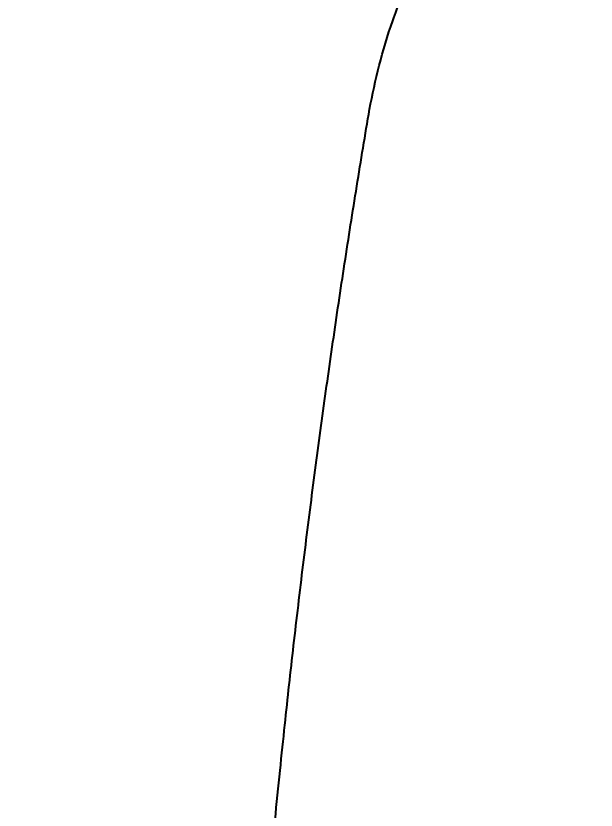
# Model space of a CAD drawing. Extents: x 8663 to 11443, y -20992 to -18942.
# Drawn here: x 10279.4 to 10305.53, y -20447.09 to -20411.35 of the extents above; entities that cross this region are included whole.
import ezdxf

# ---------------------------------------------------------------- set-up
doc = ezdxf.new("R2010")
doc.units = 0
doc.layers.get('0').update_dxf_attribs({"linetype": 'CONTINUOUS'})
doc.layers.add('1', color=7, linetype='CONTINUOUS')
doc.styles.add('____', font='')
doc.styles.get('____').set_extended_font_data('굴림')
doc.dimstyles.new('MSADIM', dxfattribs={"dimtxt": 33, "dimasz": 17, "dimexe": 10, "dimexo": 7.5, "dimgap": 10, "dimtad": 0, "dimtih": 1, "dimtoh": 1, "dimdec": 0, "dimzin": 1, "dimtxsty": '____', "dimcen": 11.25, "dimazin": 3, "dimtfac": 1, "dimtdec": 0, "dimtix": 1, "dimtmove": 0, "dimatfit": 3, "dimtolj": 1, "dimtzin": 1})

# ---------------------------------------------------------------- blocks, each defined once
blk = doc.blocks.new('*D255')
at = {"color": 0}
for p, q in [((10317.229, -20381.646), (10183.846, -20381.646)), ((10193.846, -20398.646), (10193.846, -20439.241)), ((10193.846, -20528.618), (10193.846, -20488.024)), ((10296.703, -20545.618), (10183.846, -20545.618))]:
    blk.add_line(p, q, dxfattribs=at)
for points in [[(10191.013, -20398.646), (10196.679, -20398.646), (10193.846, -20381.646)], [(10191.013, -20528.618), (10196.679, -20528.618), (10193.846, -20545.618)]]:
    blk.add_solid(points, dxfattribs=at)
at = {"color": 0, "insert": (10193.846, -20463.632), "char_height": 28, "attachment_point": 5, "style": '____'}
blk.add_mtext('\\A1;162', dxfattribs=at)

msp = doc.modelspace()

# ---------------------------------------------------------------- linework, layer by layer
at = {"layer": '1', "color": 7, "linetype": 'CONTINUOUS'}
msp.add_rational_spline([(10295.328, -20415.558), (10299.559, -20392.239), (10324.81, -20392.262)], [0.999999918903, 0.692021013662, 0.818155726425], degree=2, dxfattribs=at)
msp.add_open_spline([(10288.781, -20482.455), (10288.872, -20480.258), (10290.346, -20444.868), (10295.328, -20415.558)], degree=2, knots=[0, 0, 0, 0.062062, 1, 1, 1], dxfattribs=at)

# ---------------------------------------------------------------- dimensions: what is measured, and where the dimension line sits
dim = msp.add_linear_dim(base=(10193.846, -20545.618), p1=(10324.729, -20381.646), p2=(10304.203, -20545.618), angle=90, text='162', dimstyle='MSADIM', override={"dimtxt": 28, "dimfxl": 1.25, "dimtfill": 1})
dim.commit()
dim.dimension.update_dxf_attribs({"geometry": '*D255', "text_midpoint": (10193.846, -20463.632)})

doc.saveas('drawing.dxf')
